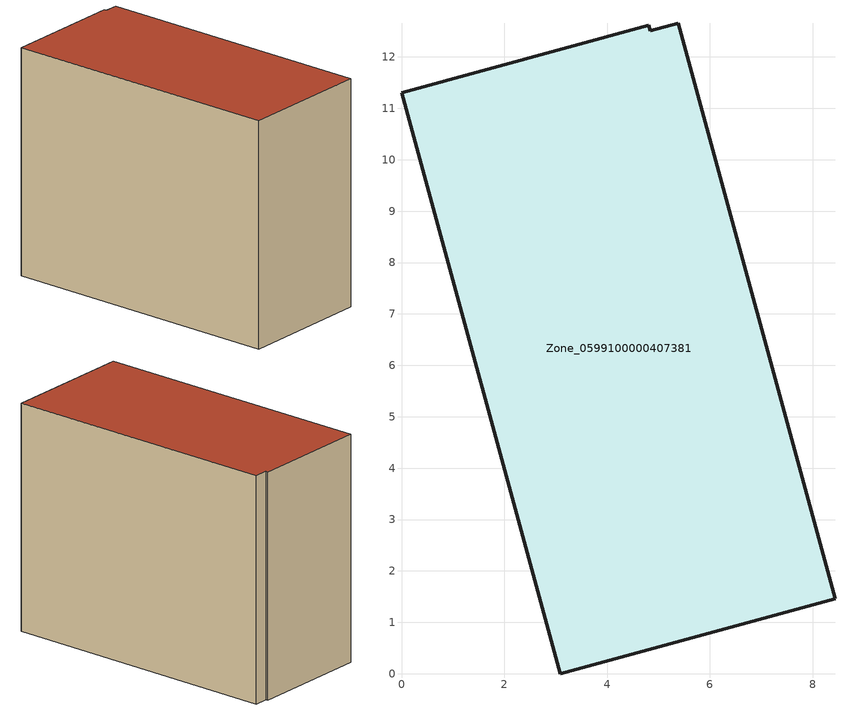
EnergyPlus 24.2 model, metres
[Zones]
Zone_0599100000407381
 floor ground (C_G): 4.84,12.51 5.38,12.65 8.43,1.46 3.09,0 0,11.3 4.81,12.61 z0
 wall outside (C_F): 3.09,0 8.43,1.46 5.38,12.65 4.84,12.51 4.81,12.61 0,11.3 3.09,0 z0:9.4
 roof outside (C_R): 5.38,12.65 4.84,12.51 4.81,12.61 0,11.3 3.09,0 8.43,1.46 z9.4
[BUILDING]
Pand.0599100000407381: North Axis=0; Terrain=City; Loads Convergence Tolerance Value=0.04; Temperature Convergence Tolerance Value=0.4; Solar Distribution=FullExterior; Maximum Number of Warmup Days=25; Minimum Number of Warmup Days=1
[Site:Location]
Rotterdam.The.Hague.AP_ZH_NLD Design_Conditions: Latitude=51.96; Longitude=4.45; Time Zone=1; Elevation=-4.5
[SITE:GROUNDTEMPERATURE:BUILDINGSURFACE]
18, 18, 18, 18, 18, 18, 18, 18, 18, 18, 18, 18
[MATERIAL] Thermal Absorptance=0.9; Solar Absorptance=0.7; Visible Absorptance=0.7
Name | Roughness | Thickness | Conductivity | Density | Specific Heat
G.TI.1992-2005 | MediumSmooth | 0.15 | 0.06 | 540 | 1210
F.TI.1992-2005 | Rough | 0.3 | 0.12 | 1920 | 840
R.TI.1992-2005 | MediumRough | 0.2 | 0.08 | 1500 | 1000
[CONSTRUCTION]
C_G: G.TI.1992-2005
C_F: F.TI.1992-2005
C_R: R.TI.1992-2005
[ZONE]
Zone_0599100000407381: Type=1; Multiplier=1; Ceiling Height=Autocalculate; Volume=Autocalculate; Floor Area=autocalculate; Part of Total Floor Area=Yes
[ZONEINFILTRATION:DESIGNFLOWRATE]
Infil_Zone_0599100000407381: Zone or ZoneList or Space or SpaceList=Zone_0599100000407381; Schedule=AlwaysOn; Design Flow Rate Calculation Method=Flow/Area; Flow Rate per Floor Area=0.0015; Constant Term Coefficient=1; Temperature Term Coefficient=0; Velocity Term Coefficient=0; Velocity Squared Term Coefficient=0
[HVACTEMPLATE:ZONE:IDEALLOADSAIRSYSTEM]
Zone_0599100000407381: Maximum Heating Supply Air Temperature=50; Minimum Cooling Supply Air Temperature=13; Maximum Heating Supply Air Humidity Ratio=0.0156; Minimum Cooling Supply Air Humidity Ratio=0.0077; Heating Limit=NoLimit; Cooling Limit=NoLimit; Dehumidification Control Type=ConstantSensibleHeatRatio; Cooling Sensible Heat Ratio=0.7; Dehumidification Setpoint=60; Humidification Control Type=None; Humidification Setpoint=30; Outdoor Air Method=None; Outdoor Air Flow Rate per Person=0.00944; Outdoor Air Flow Rate per Zone Floor Area=0; Outdoor Air Flow Rate per Zone=0; Demand Controlled Ventilation Type=None; Outdoor Air Economizer Type=NoEconomizer; Heat Recovery Type=None; Sensible Heat Recovery Effectiveness=0.7; Latent Heat Recovery Effectiveness=0.65
[ZONECONTROL:THERMOSTAT]
ThermostatControl_Zone_0599100000407381: Zone or ZoneList=Zone_0599100000407381; Control Type Schedule=DualSetpointControlType; Control 1=Thermostat_Zone_0599100000407381; Temperature Difference Between Cutout And Setpoint=0
[THERMOSTATSETPOINT:DUALSETPOINT]
Thermostat_Zone_0599100000407381: Heating Setpoint Temperature Schedule=HeatingSetpoint_Zone_0599100000407381; Cooling Setpoint Temperature Schedule=CoolingSetpoint_Zone_0599100000407381
[SCHEDULE:COMPACT]
HeatingSetpoint_Zone_0599100000407381: Through: 12/31, For: AllDays, Until: 24:00, 21
CoolingSetpoint_Zone_0599100000407381: Through: 12/31, For: AllDays, Until: 24:00, 24
DualSetpointControlType: Through: 12/31, For: AllDays, Until: 24:00, 4
AlwaysOn: Through: 12/31, For: AllDays, Until: 24:00, 1
